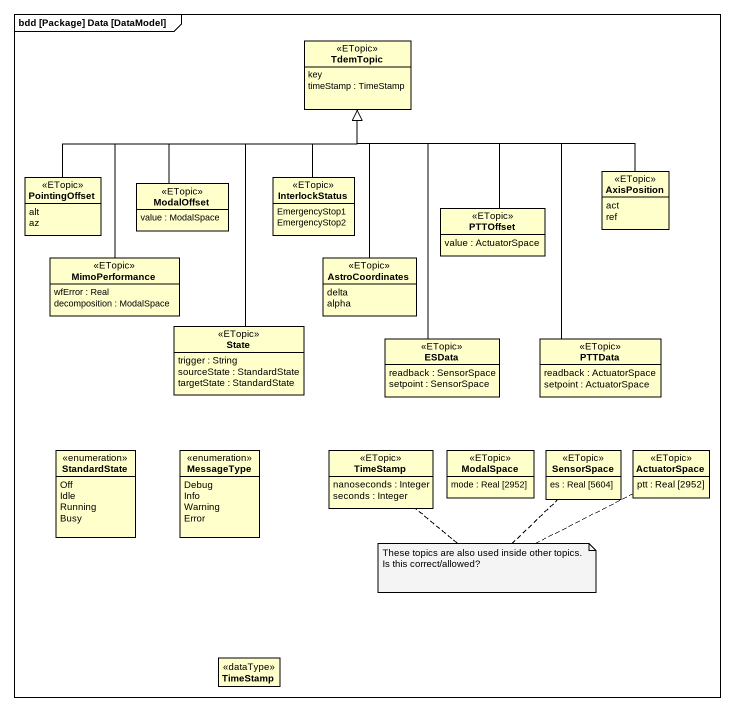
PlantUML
@startuml
mainframe bdd [Package] Data [DataModel]
hide circle
hide empty members
class TdemTopic <<ETopic>> {
  key
  timeStamp : TimeStamp
}
class PointingOffset <<ETopic>> {
  alt
  az
}
class ModalOffset <<ETopic>> {
  value : ModalSpace
}
class InterlockStatus <<ETopic>> {
  EmergencyStop1
  EmergencyStop2
}
class AxisPosition <<ETopic>> {
  act
  ref
}
class PTTOffset <<ETopic>> {
  value : ActuatorSpace
}
class MimoPerformance <<ETopic>> {
  wfError : Real
  decomposition : ModalSpace
}
class AstroCoordinates <<ETopic>> {
  delta
  alpha
}
class "State" as State_ <<ETopic>> {
  trigger : String
  sourceState : StandardState
  targetState : StandardState
}
class ESData <<ETopic>> {
  readback : SensorSpace
  setpoint : SensorSpace
}
class PTTData <<ETopic>> {
  readback : ActuatorSpace
  setpoint : ActuatorSpace
}
enum StandardState #FFFFCC {
  Off
  Idle
  Running
  Busy
}
enum MessageType #FFFFCC {
  Debug
  Info
  Warning
  Error
}
class TimeStamp <<ETopic>> {
  nanoseconds : Integer
  seconds : Integer
}
class ModalSpace <<ETopic>> {
  mode : Real [2952]
}
class SensorSpace <<ETopic>> {
  es : Real [5604]
}
class ActuatorSpace <<ETopic>> {
  ptt : Real [2952]
}
class "TimeStamp" as TimeStamp_2 <<dataType>>
PointingOffset -right-|> TdemTopic
ModalOffset -up-|> TdemTopic
InterlockStatus -up-|> TdemTopic
AxisPosition -left-|> TdemTopic
PTTOffset -up-|> TdemTopic
MimoPerformance -up-|> TdemTopic
AstroCoordinates -up-|> TdemTopic
State_ -up-|> TdemTopic
ESData -up-|> TdemTopic
PTTData -up-|> TdemTopic
note as N1
  These topics are also used inside other topics.
  Is this correct/allowed?
end note
N1 .. TimeStamp
N1 .. SensorSpace
N1 .. ActuatorSpace
@enduml
